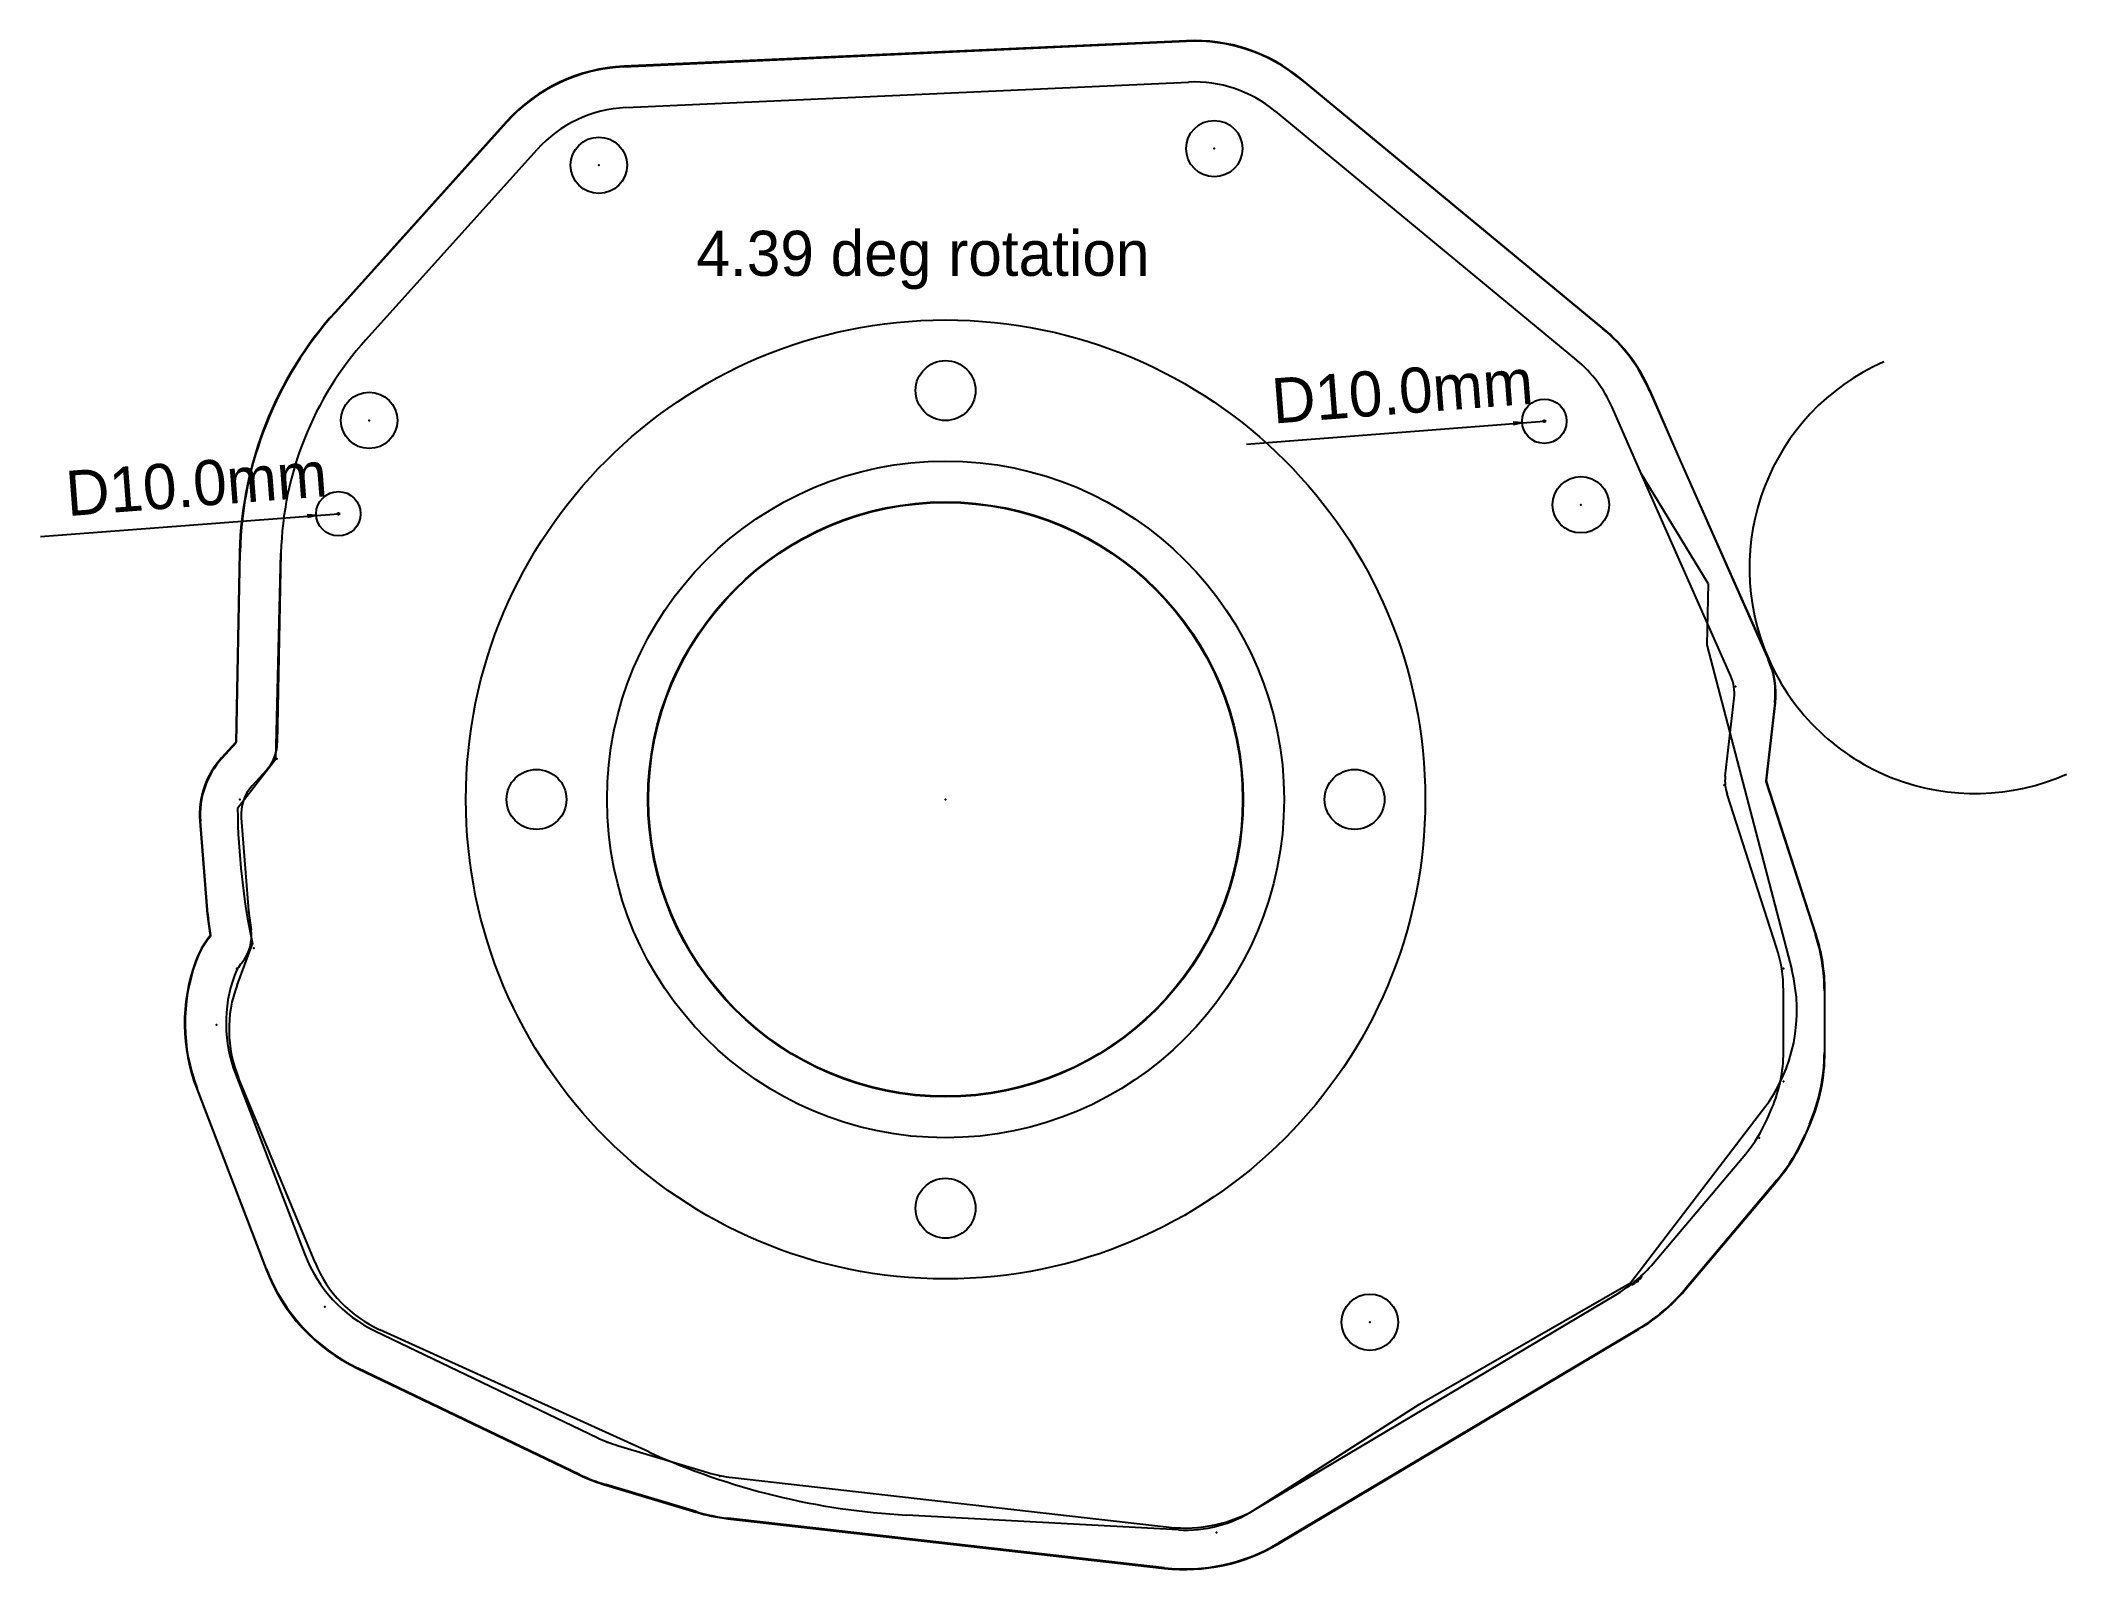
# Model space of a CAD drawing. Extents: x -8 to 9.9, y -6.8 to 6.7.
import ezdxf
from ezdxf.enums import TextEntityAlignment as Align

# ---------------------------------------------------------------- set-up
doc = ezdxf.new("R2010")
doc.units = 0

msp = doc.modelspace()

# ---------------------------------------------------------------- linework, layer by layer
at = {"layer": 'Default', "color": 6, "linetype": 'CONTINUOUS'}
for p, q in [((2.135393, 6.72724), (-2.850835, 6.500682)), ((-2.850608, 6.495687), (2.13562, 6.722245)), ((3.150771, 6.382859), (5.822584, 4.174643)), ((5.825769, 4.178497), (3.153956, 6.386713)), ((-3.892564, 6.008031), (-5.410191, 4.321416)), ((-5.406474, 4.318072), (-3.888847, 6.004687)), ((6.238031, 3.623603), (6.494654, 3.036241)), ((6.499231, 3.038254), (6.242612, 3.625605)), ((6.759174, 1.914209), (6.162838, 2.890279)), ((6.494654, 3.036241), (7.290181, 1.239973)), ((7.294753, 1.241998), (6.499231, 3.038254)), ((-6.256777, 2.191699), (-6.289662, 0.50882)), ((-6.284663, 0.508722), (-6.251778, 2.191601)), ((-5.93426, 0.357187), (-5.889347, 2.184519)), ((6.759174, 1.914209), (6.747376, 1.369722)), ((6.747376, 1.369722), (7.498056, -1.511809)), ((7.348584, 0.857588), (7.269371, 0.164475)), ((7.274339, 0.163908), (7.353552, 0.85702)), ((-6.291632, 0.503898), (-6.415502, 0.368767)), ((-6.411816, 0.365389), (-6.287946, 0.50052)), ((-5.93426, 0.357187), (-6.274473, -0.081311)), ((7.269896, 0.159213), (7.709408, -1.201181)), ((7.714165, -1.199643), (7.274654, 0.16075)), ((-6.608301, -0.192169), (-6.542225, -1.018111)), ((-6.537241, -1.017713), (-6.603317, -0.19177)), ((-6.537355, -1.062297), (-6.517066, -1.206578)), ((-6.512115, -1.205882), (-6.532404, -1.061601)), ((-6.518731, -1.212424), (-6.519976, -1.213918)), ((-6.516135, -1.217119), (-6.51489, -1.215625)), ((-6.278933, -1.64568), (-6.142882, -1.280868)), ((-6.648181, -1.437756), (-6.648291, -1.438063)), ((-6.643587, -1.439757), (-6.643476, -1.439449)), ((7.7875, -1.696912), (7.7875, -2.242642)), ((7.7925, -2.242642), (7.7925, -1.696912)), ((-5.587915, -4.107393), (-6.264711, -2.468101)), ((-6.636404, -2.565781), (-6.021179, -4.16793)), ((-6.016511, -4.166137), (-6.631736, -2.563989)), ((6.068797, -4.286561), (7.249189, -2.744419)), ((7.656354, -2.879624), (7.616232, -2.972932)), ((7.620825, -2.974907), (7.660947, -2.881599)), ((7.36767, -3.375363), (6.547565, -4.348046)), ((6.551387, -4.351269), (7.371493, -3.378586)), ((4.201315, -5.362707), (6.068797, -4.286561)), ((-2.628844, -5.785776), (-5.013427, -4.702309)), ((6.140029, -4.693951), (2.947616, -6.595724)), ((2.950175, -6.600019), (6.142588, -4.698247)), ((-5.211124, -5.046304), (-3.247142, -5.989015)), ((-3.244978, -5.984508), (-5.20896, -5.041797)), ((2.731375, -6.301772), (4.201315, -5.362707)), ((-3.011984, -6.080086), (-2.212625, -6.319894)), ((-2.211189, -6.315105), (-3.010548, -6.075297)), ((-1.930472, -6.377766), (1.939728, -6.817562)), ((1.940292, -6.812593), (-1.929907, -6.372798)), ((2.064445, -6.477051), (-0.346116, -6.345568))]:
    msp.add_line(p, q, dxfattribs=at)
at = {"layer": 'Default', "color": 202, "linetype": 'CONTINUOUS'}
for p, q in [((-2.834154, 6.13356), (2.152074, 6.360118)), ((2.919835, 6.10344), (5.591648, 3.895224)), ((-5.137004, 4.075601), (-3.619377, 5.762216)), ((6.162838, 2.890279), (5.905852, 3.478471)), ((6.958732, 1.093181), (6.162838, 2.890279)), ((-5.889347, 2.184519), (-5.922232, 0.50164)), ((6.909216, 0.205636), (6.988428, 0.898748)), ((-6.020728, 0.25557), (-6.144598, 0.120438)), ((7.364463, -1.312624), (6.924951, 0.04777)), ((-6.241971, -0.162863), (-6.175896, -0.988805)), ((-6.173436, -1.011121), (-6.153147, -1.155402)), ((-6.302405, -1.562235), (-6.302515, -1.562543)), ((-6.23641, -1.447692), (-6.237655, -1.449186)), ((7.425, -2.242642), (7.425, -1.696912)), ((-6.293329, -2.43404), (-5.678103, -4.036189)), ((7.283214, -2.829734), (7.323336, -2.736427)), ((6.270425, -4.114379), (7.090531, -3.141696)), ((2.762093, -6.284295), (5.954506, -4.382523)), ((-5.052095, -4.714994), (-3.088113, -5.657706)), ((-2.906384, -5.728085), (-2.107025, -5.967893)), ((-1.888977, -6.012616), (1.981222, -6.452412))]:
    msp.add_line(p, q, dxfattribs=at)
at = {"layer": 'Default', "color": 12, "linetype": 'CONTINUOUS'}
for p, q in [((2.666199, 3.150327), (5.305913, 3.352978)), ((5.10964, 3.337911), (5.028956, 3.343752)), ((5.10964, 3.337911), (5.030794, 3.319822)), ((-8.020356, 2.329917), (-5.380642, 2.532569)), ((-5.576914, 2.517501), (-5.657598, 2.523342)), ((-5.576914, 2.517501), (-5.655761, 2.499413))]:
    msp.add_line(p, q, dxfattribs=at)
at = {"layer": 'Default', "color": 9, "linetype": 'CONTINUOUS'}
for centre, radius in [((0, 0, -0.125), 4.251), ((0, 3.625), 0.265625), ((0, 0, -0.625), 3), ((-3.625, 0), 0.265625), ((3.625, 0), 0.265625), ((0, -3.625), 0.265625)]:
    msp.add_circle(centre, radius, dxfattribs=at)
at = {"layer": 'Default', "color": 6, "linetype": 'CONTINUOUS'}
for centre, radius in [((5.305913, 3.352978), 0.00935), ((5.305913, 3.352978), 0.00435), ((-5.380642, 2.532569), 0.00935), ((-5.380642, 2.532569), 0.00435), ((0, 0, -0.625), 2.6375), ((0, 0, -0.625), 2.6325)]:
    msp.add_circle(centre, radius, dxfattribs=at)
for centre, radius, start, end in [((2.203137, 5.236278), 1.4925, 50.426745, 92.601547), ((2.203137, 5.236278), 1.4875, 50.426745, 92.601547), ((-2.78309, 5.00972), 1.4925, 92.601547, 138.018914), ((-2.78309, 5.00972), 1.4875, 92.601547, 138.018914), ((-2.955203, 2.112402), 3.30253, 138.018914, 178.592044), ((-2.955203, 2.112402), 3.29753, 138.018914, 178.592044), ((4.874951, 3.028062), 1.4875, 23.600915, 50.426745), ((4.874951, 3.028062), 1.4925, 23.600915, 50.426745), ((9.123438, 2.051881), 2, 113.887489, 203.887489), ((-5.889347, 2.184519), 0.3675, 178.592044, 178.880528), ((-5.889347, 2.184519), 0.3625, 178.592044, 178.880528), ((6.615854, 0.941328), 0.7375, 353.480198, 383.887489), ((9.123438, 2.051881), 2, 203.887489, 293.887489), ((6.615854, 0.941328), 0.7425, 353.480198, 383.887489), ((-5.868165, -0.132958), 0.7425, 137.489553, 184.573921), ((-5.868165, -0.132958), 0.7375, 137.489553, 184.573921), ((-6.297161, 0.508966), 0.0075, 317.489553, 358.880528), ((-6.297161, 0.508966), 0.0125, 317.489553, 358.880528), ((7.28179, 0.163056), 0.0125, 173.480198, 197.904448), ((7.28179, 0.163056), 0.0075, 173.480198, 197.904448), ((0, 0), 6.275, 180.742454, 191.778126), ((-5.80209, -0.958901), 0.7425, 184.573921, 188.004729), ((-5.80209, -0.958901), 0.7375, 184.573921, 188.004729), ((-5.949572, -1.689255), 0.7425, 140.194429, 160.201124), ((-5.949572, -1.689255), 0.7375, 140.194429, 160.201124), ((-6.524493, -1.207623), 0.0075, 320.194429, 368.004729), ((-6.524493, -1.207623), 0.0125, 320.194429, 368.004729), ((6.175, -1.696912), 1.6125, 360, 377.904448), ((6.175, -1.696912), 1.6175, 360, 377.904448), ((-5.126406, -1.985942), 1.6175, 160.201124, 201.006789), ((-5.126406, -1.985942), 1.6125, 160.201124, 201.006789), ((6.110936, -1.873174), 1.433418, 322.568706, 374.601818), ((-5.224849, -2.038784), 1.125, 159.547768, 202.43371), ((6.175, -2.242642), 1.6125, 336.732295, 360), ((6.175, -2.242642), 1.6175, 336.732295, 360), ((6.134878, -2.33595), 1.6125, 319.864514, 336.732295), ((6.134878, -2.33595), 1.6175, 319.864514, 336.732295), ((-4.548053, -3.678077), 1.125, 202.43371, 245.564695), ((-4.511181, -3.588091), 1.6175, 201.006789, 244.358994), ((-4.511181, -3.588091), 1.6125, 201.006789, 244.358994), ((5.314773, -3.308633), 1.6125, 300.782942, 319.864514), ((5.314773, -3.308633), 1.6175, 300.782942, 319.864514), ((0, 0), 6.355, 245.564695, 266.877921), ((-2.547199, -4.530802), 1.6175, 244.358994, 253.300756), ((-2.547199, -4.530802), 1.6125, 244.358994, 253.300756), ((-1.74784, -4.77061), 1.6175, 253.300756, 263.516926), ((-1.74784, -4.77061), 1.6125, 253.300756, 263.516926), ((2.125716, -5.35372), 1.125, 266.877921, 302.572307), ((2.122359, -5.210405), 1.6175, 263.516926, 300.782942), ((2.122359, -5.210405), 1.6125, 263.516926, 300.782942)]:
    msp.add_arc(centre, radius, start, end, dxfattribs=at)
at = {"layer": 'Default', "color": 202, "linetype": 'CONTINUOUS'}
for centre, radius, start, end in [((2.203137, 5.236278), 1.125, 50.426745, 92.601547), ((-2.78309, 5.00972), 1.125, 92.601547, 138.018914), ((-2.955203, 2.112402), 2.93503, 138.018914, 178.592044), ((4.874951, 3.028062), 1.125, 23.600915, 50.426745), ((6.615854, 0.941328), 0.375, 353.480198, 383.887489), ((-6.297161, 0.508966), 0.375, 317.489553, 358.880528), ((7.28179, 0.163056), 0.375, 173.480198, 197.904448), ((-5.868165, -0.132958), 0.375, 137.489553, 184.573921), ((-5.80209, -0.958901), 0.375, 184.573921, 188.004729), ((-6.524493, -1.207623), 0.375, 320.194429, 368.004729), ((6.175, -1.696912), 1.25, 360, 377.904448), ((-5.126406, -1.985942), 1.25, 160.201124, 201.006789), ((-5.949572, -1.689255), 0.375, 140.194429, 160.201124), ((6.175, -2.242642), 1.25, 336.732295, 360), ((6.134878, -2.33595), 1.25, 319.864514, 336.732295), ((-4.511181, -3.588091), 1.25, 201.006789, 244.358994), ((5.314773, -3.308633), 1.25, 300.782942, 319.864514), ((5.888932, -3.98509), 0.375, 300.782942, 319.864514), ((-2.547199, -4.530802), 1.25, 244.358994, 253.300756), ((-1.74784, -4.77061), 1.25, 253.300756, 263.516926), ((2.122359, -5.210405), 1.25, 263.516926, 300.782942)]:
    msp.add_arc(centre, radius, start, end, dxfattribs=at)
at = {"layer": 'Default', "color": 162}
for p in [(2.381547, 5.769926), (-3.072744, 5.622204), (-5.10756, 3.360811), (5.305913, 3.352978), (-5.380642, 2.532569), (5.629447, 2.612471), (0, 0), (3.760083, -4.635939)]:
    msp.add_point(p, dxfattribs=at)
at = {"layer": 'Default', "color": 132}
for p in [(7, 1), (-5.925, 0.36), (-6.255, 0), (6.9, 0.125), (-6.175, -1), (-6.13, -1.32), (-6.28, -1.5), (7.425, -1.5), (-6.46, -2), (7.425, -2.5), (7.21, -3), (6.135, -4.275), (-5.5, -4.5), (-3, -5.7), (-2, -6), (2.4, -6.5)]:
    msp.add_point(p, dxfattribs=at)
at = {"layer": 'DIM', "color": 162, "linetype": 'CONTINUOUS'}
for centre, radius in [((2.381547, 5.769926), 0.25), ((-3.072744, 5.622204), 0.25), ((-5.10756, 3.360811), 0.25), ((5.305913, 3.352978), 0.19685), ((-5.380642, 2.532569), 0.19685), ((5.629447, 2.612471), 0.25), ((3.760083, -4.635939), 0.25)]:
    msp.add_circle(centre, radius, dxfattribs=at)

# ---------------------------------------------------------------- texts
at = {"layer": 'Default', "color": 12}
msp.add_text('4.39 deg rotation', height=0.4, dxfattribs=at).set_placement((-0.200491, 4.641942), align=Align.CENTER)
at = {"layer": 'Default', "color": 7}
for p in [(4.062801, 3.420583), (-6.623754, 2.600173)]:
    msp.add_text('D10.0mm', height=0.4, rotation=4.39, dxfattribs=at).set_placement(p, align=Align.CENTER)

doc.saveas('drawing.dxf')
